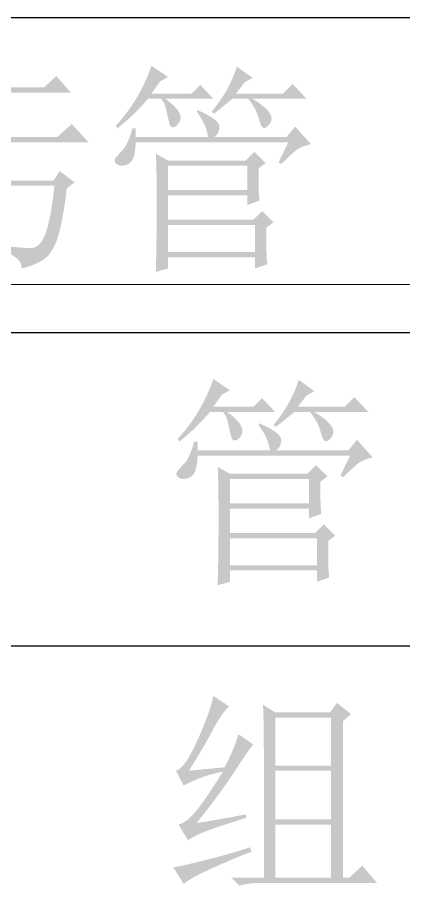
# Model space of a CAD drawing. Header units: millimetres. Extents: x 0 to 841, y 0 to 1189.
# Drawn here: x 704.44 to 713.67, y 104.53 to 125.29 of the extents above; entities that cross this region are included whole.
import ezdxf

# ---------------------------------------------------------------- set-up
doc = ezdxf.new("R2010")
doc.units = ezdxf.units.MM
doc.layers.add('C00-00-00', color=7, linetype='Continuous')
doc.layers.add('CBF-BF-BF', color=7, linetype='Continuous', true_color=0xbfbfbf)

msp = doc.modelspace()

# ---------------------------------------------------------------- hatches: boundary and pattern name
at = {"layer": 'C00-00-00'}
h = msp.add_hatch(color=256, dxfattribs=at)
edge = h.paths.add_edge_path(flags=0)
edge.add_spline(control_points=[(710.684813, 121.823804), (710.684813, 121.823804), (710.913567, 122.302259), (710.913567, 122.302259), (710.913567, 122.302259), (707.272239, 122.302259), (707.272239, 122.302259), (707.257908, 122.080119), (707.230347, 121.937905), (707.189006, 121.875618), (707.147113, 121.813331), (707.088133, 121.771989), (707.012066, 121.751043), (706.935447, 121.730097), (706.869301, 121.740019), (706.814179, 121.781911), (706.758507, 121.823804), (706.748034, 121.869003), (706.78276, 121.91751), (706.817487, 121.966017), (706.865994, 122.021139), (706.928832, 122.083977), (706.991119, 122.146265), (707.042934, 122.226191), (707.084826, 122.323205), (707.126167, 122.420219), (707.160894, 122.523847), (707.189006, 122.635193), (707.189006, 122.635193), (707.272239, 122.635193), (707.272239, 122.635193), (707.272239, 122.635193), (707.272239, 122.427384), (707.272239, 122.427384), (707.272239, 122.427384), (708.999197, 122.427384), (708.999197, 122.427384), (708.984865, 122.524398), (708.957304, 122.621412), (708.915963, 122.718426), (708.874071, 122.81544), (708.811784, 122.91962), (708.72855, 123.030965), (708.72855, 123.030965), (708.749496, 123.072306), (708.749496, 123.072306), (709.096211, 122.91962), (709.269843, 122.787879), (709.269843, 122.677085), (709.269843, 122.565739), (709.227951, 122.482506), (709.144718, 122.427384), (709.144718, 122.427384), (710.872226, 122.427384), (710.872226, 122.427384), (710.872226, 122.427384), (711.080034, 122.677085), (711.080034, 122.677085), (711.080034, 122.677085), (711.454861, 122.260917), (711.454861, 122.260917), (711.301623, 122.219025), (711.190829, 122.173825), (711.121376, 122.125318), (711.051922, 122.076811), (710.927348, 121.962159), (710.7471, 121.782463), (710.7471, 121.782463), (710.684813, 121.823804), (710.684813, 121.823804)], knot_values=[0, 0, 0, 0, 1, 1, 1, 2, 2, 2, 3, 3, 3, 4, 4, 4, 5, 5, 5, 6, 6, 6, 7, 7, 7, 8, 8, 8, 9, 9, 9, 10, 10, 10, 11, 11, 11, 12, 12, 12, 13, 13, 13, 14, 14, 14, 15, 15, 15, 16, 16, 16, 17, 17, 17, 18, 18, 18, 19, 19, 19, 20, 20, 20, 21, 21, 21, 22, 22, 22, 23, 23, 23, 23], degree=3, periodic=1)
edge = h.paths.add_edge_path(flags=0)
edge.add_spline(control_points=[(710.39322, 120.263313), (710.39322, 120.110627), (710.39322, 119.954633), (710.39322, 119.79478), (710.39322, 119.635479), (710.399835, 119.500431), (710.414166, 119.389086), (710.414166, 119.389086), (710.123125, 119.284906), (710.123125, 119.284906), (710.123125, 119.284906), (710.123125, 119.555553), (710.123125, 119.555553), (710.123125, 119.555553), (708.042287, 119.555553), (708.042287, 119.555553), (708.042287, 119.555553), (708.042287, 119.284906), (708.042287, 119.284906), (708.042287, 119.284906), (707.750694, 119.201673), (707.750694, 119.201673), (707.764474, 119.673513), (707.77164, 120.214255), (707.77164, 120.825002), (707.77164, 121.435197), (707.764474, 121.837584), (707.750694, 122.032163), (707.750694, 122.032163), (708.042287, 121.865696), (708.042287, 121.865696), (708.042287, 121.865696), (709.893819, 121.865696), (709.893819, 121.865696), (709.893819, 121.865696), (710.102178, 122.073504), (710.102178, 122.073504), (710.102178, 122.073504), (710.372825, 121.802857), (710.372825, 121.802857), (710.372825, 121.802857), (710.206358, 121.678283), (710.206358, 121.678283), (710.206358, 121.678283), (710.206358, 121.262115), (710.206358, 121.262115), (710.206358, 121.136989), (710.212973, 121.019029), (710.226753, 120.908235), (710.226753, 120.908235), (709.935711, 120.804055), (709.935711, 120.804055), (709.935711, 120.804055), (709.935711, 121.033361), (709.935711, 121.033361), (709.935711, 121.033361), (708.042287, 121.033361), (708.042287, 121.033361), (708.042287, 121.033361), (708.042287, 120.450726), (708.042287, 120.450726), (708.042287, 120.450726), (710.081232, 120.450726), (710.081232, 120.450726), (710.081232, 120.450726), (710.289592, 120.658535), (710.289592, 120.658535), (710.289592, 120.658535), (710.559687, 120.387888), (710.559687, 120.387888), (710.559687, 120.387888), (710.39322, 120.263313), (710.39322, 120.263313)], knot_values=[0, 0, 0, 0, 1, 1, 1, 2, 2, 2, 3, 3, 3, 4, 4, 4, 5, 5, 5, 6, 6, 6, 7, 7, 7, 8, 8, 8, 9, 9, 9, 10, 10, 10, 11, 11, 11, 12, 12, 12, 13, 13, 13, 14, 14, 14, 15, 15, 15, 16, 16, 16, 17, 17, 17, 18, 18, 18, 19, 19, 19, 20, 20, 20, 21, 21, 21, 22, 22, 22, 23, 23, 23, 24, 24, 24, 24], degree=3, periodic=1)
edge = h.paths.add_edge_path(flags=0)
edge.add_spline(control_points=[(708.042287, 121.74057), (708.042287, 121.74057), (708.042287, 121.157936), (708.042287, 121.157936), (708.042287, 121.157936), (709.935711, 121.157936), (709.935711, 121.157936), (709.935711, 121.157936), (709.935711, 121.74057), (709.935711, 121.74057), (709.935711, 121.74057), (708.042287, 121.74057), (708.042287, 121.74057)], knot_values=[0, 0, 0, 0, 1, 1, 1, 2, 2, 2, 3, 3, 3, 4, 4, 4, 4], degree=3, periodic=1)
edge = h.paths.add_edge_path(flags=0)
edge.add_spline(control_points=[(708.042287, 120.325601), (708.042287, 120.325601), (708.042287, 119.680679), (708.042287, 119.680679), (708.042287, 119.680679), (710.123125, 119.680679), (710.123125, 119.680679), (710.123125, 119.680679), (710.123125, 120.325601), (710.123125, 120.325601), (710.123125, 120.325601), (708.042287, 120.325601), (708.042287, 120.325601)], knot_values=[0, 0, 0, 0, 1, 1, 1, 2, 2, 2, 3, 3, 3, 4, 4, 4, 4], degree=3, periodic=1)
edge = h.paths.add_edge_path(flags=0)
edge.add_spline(control_points=[(707.646514, 124.133396), (707.646514, 124.133396), (708.042287, 123.8633), (708.042287, 123.8633), (708.042287, 123.8633), (707.854874, 123.759121), (707.854874, 123.759121), (707.854874, 123.759121), (707.646514, 123.467528), (707.646514, 123.467528), (707.646514, 123.467528), (708.603975, 123.467528), (708.603975, 123.467528), (708.603975, 123.467528), (708.811784, 123.675887), (708.811784, 123.675887), (708.811784, 123.675887), (709.124323, 123.342953), (709.124323, 123.342953), (709.124323, 123.342953), (707.979448, 123.342953), (707.979448, 123.342953), (708.132135, 123.231607), (708.236315, 123.131286), (708.291988, 123.040887), (708.347109, 122.950488), (708.357582, 122.871113), (708.322856, 122.80166), (708.288129, 122.732206), (708.242929, 122.687558), (708.187808, 122.666612), (708.132135, 122.645666), (708.094101, 122.676534), (708.073155, 122.759767), (708.052209, 122.843001), (708.027955, 122.94718), (708.000395, 123.072306), (707.972834, 123.196881), (707.930942, 123.28728), (707.87582, 123.342953), (707.87582, 123.342953), (707.563281, 123.342953), (707.563281, 123.342953), (707.383034, 123.120813), (707.140499, 122.884893), (706.835126, 122.635193), (706.835126, 122.635193), (706.793784, 122.698031), (706.793784, 122.698031), (706.987812, 122.905839), (707.157586, 123.134594), (707.303107, 123.384294), (707.448628, 123.633995), (707.563281, 123.883695), (707.646514, 124.133396), (707.646514, 124.133396), (707.646514, 124.133396), (707.646514, 124.133396)], knot_values=[0, 0, 0, 0, 1, 1, 1, 2, 2, 2, 3, 3, 3, 4, 4, 4, 5, 5, 5, 6, 6, 6, 7, 7, 7, 8, 8, 8, 9, 9, 9, 10, 10, 10, 11, 11, 11, 12, 12, 12, 13, 13, 13, 14, 14, 14, 15, 15, 15, 16, 16, 16, 17, 17, 17, 18, 18, 18, 19, 19, 19, 19], degree=3, periodic=1)
edge = h.paths.add_edge_path(flags=0)
edge.add_spline(control_points=[(709.686011, 124.113001), (709.686011, 124.113001), (710.060286, 123.842354), (710.060286, 123.842354), (710.060286, 123.842354), (709.873424, 123.738174), (709.873424, 123.738174), (709.873424, 123.738174), (709.665065, 123.467528), (709.665065, 123.467528), (709.665065, 123.467528), (710.788993, 123.467528), (710.788993, 123.467528), (710.788993, 123.467528), (711.017747, 123.696833), (711.017747, 123.696833), (711.017747, 123.696833), (711.350681, 123.342953), (711.350681, 123.342953), (711.350681, 123.342953), (710.060286, 123.342953), (710.060286, 123.342953), (710.240534, 123.231607), (710.365659, 123.134594), (710.435113, 123.05136), (710.504566, 122.968127), (710.528819, 122.892059), (710.507873, 122.822606), (710.486927, 122.753153), (710.445034, 122.69748), (710.382747, 122.656139), (710.32046, 122.614246), (710.268645, 122.666612), (710.226753, 122.812133), (710.184861, 122.957654), (710.14352, 123.06514), (710.102178, 123.134594), (710.060286, 123.204047), (710.011779, 123.2735), (709.956658, 123.342953), (709.956658, 123.342953), (709.581831, 123.342953), (709.581831, 123.342953), (709.429145, 123.217827), (709.283624, 123.099867), (709.144718, 122.989073), (709.144718, 122.989073), (709.08243, 123.030965), (709.08243, 123.030965), (709.262678, 123.252554), (709.397725, 123.453747), (709.488125, 123.633995), (709.578524, 123.814242), (709.644119, 123.974094), (709.686011, 124.113001), (709.686011, 124.113001), (709.686011, 124.113001), (709.686011, 124.113001)], knot_values=[0, 0, 0, 0, 1, 1, 1, 2, 2, 2, 3, 3, 3, 4, 4, 4, 5, 5, 5, 6, 6, 6, 7, 7, 7, 8, 8, 8, 9, 9, 9, 10, 10, 10, 11, 11, 11, 12, 12, 12, 13, 13, 13, 14, 14, 14, 15, 15, 15, 16, 16, 16, 17, 17, 17, 18, 18, 18, 19, 19, 19, 19], degree=3, periodic=1)
h = msp.add_hatch(color=256, dxfattribs=at)
edge = h.paths.add_edge_path(flags=0)
edge.add_spline(control_points=[(703.165796, 123.6136), (703.165796, 123.6136), (705.080166, 123.6136), (705.080166, 123.6136), (705.080166, 123.6136), (705.371759, 123.883695), (705.371759, 123.883695), (705.371759, 123.883695), (705.725088, 123.488474), (705.725088, 123.488474), (705.725088, 123.488474), (703.85261, 123.488474), (703.85261, 123.488474), (703.671811, 123.488474), (703.505344, 123.467528), (703.353209, 123.426186), (703.353209, 123.426186), (703.165796, 123.6136), (703.165796, 123.6136)], knot_values=[0, 0, 0, 0, 1, 1, 1, 2, 2, 2, 3, 3, 3, 4, 4, 4, 5, 5, 5, 6, 6, 6, 6], degree=3, periodic=1)
edge = h.paths.add_edge_path(flags=0)
edge.add_spline(control_points=[(704.143652, 122.302259), (704.143652, 122.302259), (703.935843, 121.38669), (703.935843, 121.38669), (703.935843, 121.38669), (705.308921, 121.38669), (705.308921, 121.38669), (705.308921, 121.38669), (705.454993, 121.615996), (705.454993, 121.615996), (705.454993, 121.615996), (705.808322, 121.345349), (705.808322, 121.345349), (705.808322, 121.345349), (705.62146, 121.199828), (705.62146, 121.199828), (705.565787, 120.700427), (705.496334, 120.315127), (705.4131, 120.044481), (705.329867, 119.773834), (705.211907, 119.590279), (705.05922, 119.493265), (704.906534, 119.396252), (704.733452, 119.326798), (704.539424, 119.284906), (704.566985, 119.479485), (704.344845, 119.645952), (703.873556, 119.784858), (703.873556, 119.784858), (703.873556, 119.868092), (703.873556, 119.868092), (704.331065, 119.798639), (704.63258, 119.767219), (704.7781, 119.774385), (704.923621, 119.781), (705.038274, 119.902267), (705.121507, 120.138187), (705.204741, 120.374107), (705.274194, 120.748383), (705.329867, 121.262115), (705.329867, 121.262115), (703.914897, 121.262115), (703.914897, 121.262115), (703.914897, 121.262115), (703.74843, 121.116594), (703.74843, 121.116594), (703.74843, 121.116594), (703.477784, 121.38669), (703.477784, 121.38669), (703.588578, 121.428582), (703.664645, 121.557015), (703.706538, 121.771989), (703.74843, 121.986963), (703.783157, 122.163352), (703.810718, 122.302259), (703.810718, 122.302259), (703.540622, 122.302259), (703.540622, 122.302259), (703.359823, 122.302259), (703.193356, 122.281312), (703.041221, 122.239971), (703.041221, 122.239971), (702.853808, 122.427384), (702.853808, 122.427384), (702.853808, 122.427384), (705.392154, 122.427384), (705.392154, 122.427384), (705.392154, 122.427384), (705.746034, 122.739372), (705.746034, 122.739372), (705.746034, 122.739372), (706.141256, 122.302259), (706.141256, 122.302259), (706.141256, 122.302259), (704.143652, 122.302259), (704.143652, 122.302259)], knot_values=[0, 0, 0, 0, 1, 1, 1, 2, 2, 2, 3, 3, 3, 4, 4, 4, 5, 5, 5, 6, 6, 6, 7, 7, 7, 8, 8, 8, 9, 9, 9, 10, 10, 10, 11, 11, 11, 12, 12, 12, 13, 13, 13, 14, 14, 14, 15, 15, 15, 16, 16, 16, 17, 17, 17, 18, 18, 18, 19, 19, 19, 20, 20, 20, 21, 21, 21, 22, 22, 22, 23, 23, 23, 24, 24, 24, 25, 25, 25, 25], degree=3, periodic=1)
edge = h.paths.add_edge_path(flags=0)
edge.add_spline(control_points=[(702.957988, 123.197432), (702.527488, 121.699229), (702.294876, 120.863035), (702.2607, 120.689954), (702.225974, 120.516321), (702.205027, 120.304654), (702.198413, 120.054954), (702.191247, 119.805253), (702.191247, 119.625557), (702.198413, 119.514212), (702.205027, 119.403417), (702.118487, 119.389637), (701.938239, 119.472871), (701.757441, 119.556104), (701.716099, 119.733044), (701.813113, 120.00314), (701.910127, 120.273235), (701.917293, 120.446868), (701.83406, 120.522936), (701.750826, 120.599003), (701.605305, 120.665149), (701.396946, 120.720822), (701.396946, 120.720822), (701.396946, 120.804055), (701.396946, 120.804055), (701.646646, 120.776495), (701.799333, 120.769329), (701.855006, 120.783109), (701.910127, 120.79689), (701.97958, 120.863035), (702.062814, 120.980996), (702.146047, 121.098956), (702.416694, 121.844199), (702.874754, 123.217827), (702.874754, 123.217827), (702.957988, 123.197432), (702.957988, 123.197432)], knot_values=[0, 0, 0, 0, 1, 1, 1, 2, 2, 2, 3, 3, 3, 4, 4, 4, 5, 5, 5, 6, 6, 6, 7, 7, 7, 8, 8, 8, 9, 9, 9, 10, 10, 10, 11, 11, 11, 12, 12, 12, 12], degree=3, periodic=1)
edge = h.paths.add_edge_path(flags=0)
edge.add_spline(control_points=[(701.376551, 122.718426), (701.792167, 122.524398), (702.020922, 122.371712), (702.062814, 122.260917), (702.104706, 122.149572), (702.08376, 122.031612), (702.000527, 121.907037), (701.917293, 121.781911), (701.841225, 121.813331), (701.771772, 122.000744), (701.702319, 122.188157), (701.556247, 122.406438), (701.334659, 122.656139), (701.334659, 122.656139), (701.376551, 122.718426), (701.376551, 122.718426)], knot_values=[0, 0, 0, 0, 1, 1, 1, 2, 2, 2, 3, 3, 3, 4, 4, 4, 5, 5, 5, 5], degree=3, periodic=1)
edge = h.paths.add_edge_path(flags=0)
edge.add_spline(control_points=[(701.855006, 123.966929), (702.243061, 123.772901), (702.461894, 123.623522), (702.510401, 123.519893), (702.558908, 123.415713), (702.537961, 123.294446), (702.447562, 123.15554), (702.357163, 123.016634), (702.281095, 123.044746), (702.218808, 123.238773), (702.15652, 123.432801), (702.021473, 123.662107), (701.813113, 123.925588), (701.813113, 123.925588), (701.855006, 123.966929), (701.855006, 123.966929)], knot_values=[0, 0, 0, 0, 1, 1, 1, 2, 2, 2, 3, 3, 3, 4, 4, 4, 5, 5, 5, 5], degree=3, periodic=1)
h = msp.add_hatch(color=256, dxfattribs=at)
edge = h.paths.add_edge_path(flags=0)
edge.add_spline(control_points=[(712.162331, 114.334868), (712.162331, 114.334868), (712.391085, 114.813323), (712.391085, 114.813323), (712.391085, 114.813323), (708.749757, 114.813323), (708.749757, 114.813323), (708.735426, 114.591183), (708.707865, 114.448969), (708.666524, 114.386682), (708.624631, 114.324395), (708.565651, 114.283053), (708.489584, 114.262107), (708.412965, 114.241161), (708.346819, 114.251083), (708.291697, 114.292975), (708.236025, 114.334868), (708.225552, 114.380067), (708.260278, 114.428574), (708.295005, 114.477081), (708.343512, 114.532203), (708.40635, 114.595041), (708.468637, 114.657329), (708.520452, 114.737255), (708.562344, 114.834269), (708.603685, 114.931283), (708.638412, 115.034911), (708.666524, 115.146257), (708.666524, 115.146257), (708.749757, 115.146257), (708.749757, 115.146257), (708.749757, 115.146257), (708.749757, 114.938448), (708.749757, 114.938448), (708.749757, 114.938448), (710.476715, 114.938448), (710.476715, 114.938448), (710.462383, 115.035462), (710.434822, 115.132476), (710.393481, 115.22949), (710.351589, 115.326504), (710.289302, 115.430684), (710.206068, 115.542029), (710.206068, 115.542029), (710.227014, 115.58337), (710.227014, 115.58337), (710.573729, 115.430684), (710.747361, 115.298943), (710.747361, 115.188149), (710.747361, 115.076803), (710.705469, 114.99357), (710.622236, 114.938448), (710.622236, 114.938448), (712.349744, 114.938448), (712.349744, 114.938448), (712.349744, 114.938448), (712.557552, 115.188149), (712.557552, 115.188149), (712.557552, 115.188149), (712.932379, 114.771981), (712.932379, 114.771981), (712.779141, 114.730089), (712.668347, 114.684889), (712.598894, 114.636382), (712.52944, 114.587875), (712.404866, 114.473223), (712.224618, 114.293527), (712.224618, 114.293527), (712.162331, 114.334868), (712.162331, 114.334868)], knot_values=[0, 0, 0, 0, 1, 1, 1, 2, 2, 2, 3, 3, 3, 4, 4, 4, 5, 5, 5, 6, 6, 6, 7, 7, 7, 8, 8, 8, 9, 9, 9, 10, 10, 10, 11, 11, 11, 12, 12, 12, 13, 13, 13, 14, 14, 14, 15, 15, 15, 16, 16, 16, 17, 17, 17, 18, 18, 18, 19, 19, 19, 20, 20, 20, 21, 21, 21, 22, 22, 22, 23, 23, 23, 23], degree=3, periodic=1)
edge = h.paths.add_edge_path(flags=0)
edge.add_spline(control_points=[(711.870738, 112.774377), (711.870738, 112.621691), (711.870738, 112.465697), (711.870738, 112.305844), (711.870738, 112.146543), (711.877353, 112.011495), (711.891684, 111.90015), (711.891684, 111.90015), (711.600643, 111.79597), (711.600643, 111.79597), (711.600643, 111.79597), (711.600643, 112.066617), (711.600643, 112.066617), (711.600643, 112.066617), (709.519805, 112.066617), (709.519805, 112.066617), (709.519805, 112.066617), (709.519805, 111.79597), (709.519805, 111.79597), (709.519805, 111.79597), (709.228212, 111.712737), (709.228212, 111.712737), (709.241992, 112.184577), (709.249158, 112.725319), (709.249158, 113.336066), (709.249158, 113.946261), (709.241992, 114.348648), (709.228212, 114.543227), (709.228212, 114.543227), (709.519805, 114.37676), (709.519805, 114.37676), (709.519805, 114.37676), (711.371337, 114.37676), (711.371337, 114.37676), (711.371337, 114.37676), (711.579696, 114.584568), (711.579696, 114.584568), (711.579696, 114.584568), (711.850343, 114.313921), (711.850343, 114.313921), (711.850343, 114.313921), (711.683876, 114.189347), (711.683876, 114.189347), (711.683876, 114.189347), (711.683876, 113.773179), (711.683876, 113.773179), (711.683876, 113.648053), (711.690491, 113.530093), (711.704271, 113.419299), (711.704271, 113.419299), (711.413229, 113.315119), (711.413229, 113.315119), (711.413229, 113.315119), (711.413229, 113.544425), (711.413229, 113.544425), (711.413229, 113.544425), (709.519805, 113.544425), (709.519805, 113.544425), (709.519805, 113.544425), (709.519805, 112.96179), (709.519805, 112.96179), (709.519805, 112.96179), (711.55875, 112.96179), (711.55875, 112.96179), (711.55875, 112.96179), (711.76711, 113.169599), (711.76711, 113.169599), (711.76711, 113.169599), (712.037205, 112.898952), (712.037205, 112.898952), (712.037205, 112.898952), (711.870738, 112.774377), (711.870738, 112.774377)], knot_values=[0, 0, 0, 0, 1, 1, 1, 2, 2, 2, 3, 3, 3, 4, 4, 4, 5, 5, 5, 6, 6, 6, 7, 7, 7, 8, 8, 8, 9, 9, 9, 10, 10, 10, 11, 11, 11, 12, 12, 12, 13, 13, 13, 14, 14, 14, 15, 15, 15, 16, 16, 16, 17, 17, 17, 18, 18, 18, 19, 19, 19, 20, 20, 20, 21, 21, 21, 22, 22, 22, 23, 23, 23, 24, 24, 24, 24], degree=3, periodic=1)
edge = h.paths.add_edge_path(flags=0)
edge.add_spline(control_points=[(709.519805, 114.251634), (709.519805, 114.251634), (709.519805, 113.669), (709.519805, 113.669), (709.519805, 113.669), (711.413229, 113.669), (711.413229, 113.669), (711.413229, 113.669), (711.413229, 114.251634), (711.413229, 114.251634), (711.413229, 114.251634), (709.519805, 114.251634), (709.519805, 114.251634)], knot_values=[0, 0, 0, 0, 1, 1, 1, 2, 2, 2, 3, 3, 3, 4, 4, 4, 4], degree=3, periodic=1)
edge = h.paths.add_edge_path(flags=0)
edge.add_spline(control_points=[(709.519805, 112.836665), (709.519805, 112.836665), (709.519805, 112.191743), (709.519805, 112.191743), (709.519805, 112.191743), (711.600643, 112.191743), (711.600643, 112.191743), (711.600643, 112.191743), (711.600643, 112.836665), (711.600643, 112.836665), (711.600643, 112.836665), (709.519805, 112.836665), (709.519805, 112.836665)], knot_values=[0, 0, 0, 0, 1, 1, 1, 2, 2, 2, 3, 3, 3, 4, 4, 4, 4], degree=3, periodic=1)
edge = h.paths.add_edge_path(flags=0)
edge.add_spline(control_points=[(709.124032, 116.64446), (709.124032, 116.64446), (709.519805, 116.374364), (709.519805, 116.374364), (709.519805, 116.374364), (709.332392, 116.270185), (709.332392, 116.270185), (709.332392, 116.270185), (709.124032, 115.978592), (709.124032, 115.978592), (709.124032, 115.978592), (710.081493, 115.978592), (710.081493, 115.978592), (710.081493, 115.978592), (710.289302, 116.186951), (710.289302, 116.186951), (710.289302, 116.186951), (710.601841, 115.854017), (710.601841, 115.854017), (710.601841, 115.854017), (709.456966, 115.854017), (709.456966, 115.854017), (709.609653, 115.742671), (709.713833, 115.64235), (709.769506, 115.551951), (709.824627, 115.461552), (709.8351, 115.382177), (709.800374, 115.312724), (709.765647, 115.24327), (709.720447, 115.198622), (709.665326, 115.177676), (709.609653, 115.15673), (709.571619, 115.187598), (709.550673, 115.270831), (709.529727, 115.354065), (709.505473, 115.458244), (709.477913, 115.58337), (709.450352, 115.707945), (709.40846, 115.798344), (709.353338, 115.854017), (709.353338, 115.854017), (709.040799, 115.854017), (709.040799, 115.854017), (708.860552, 115.631877), (708.618017, 115.395957), (708.312644, 115.146257), (708.312644, 115.146257), (708.271302, 115.209095), (708.271302, 115.209095), (708.46533, 115.416903), (708.635104, 115.645658), (708.780625, 115.895358), (708.926146, 116.145059), (709.040799, 116.394759), (709.124032, 116.64446), (709.124032, 116.64446), (709.124032, 116.64446), (709.124032, 116.64446)], knot_values=[0, 0, 0, 0, 1, 1, 1, 2, 2, 2, 3, 3, 3, 4, 4, 4, 5, 5, 5, 6, 6, 6, 7, 7, 7, 8, 8, 8, 9, 9, 9, 10, 10, 10, 11, 11, 11, 12, 12, 12, 13, 13, 13, 14, 14, 14, 15, 15, 15, 16, 16, 16, 17, 17, 17, 18, 18, 18, 19, 19, 19, 19], degree=3, periodic=1)
edge = h.paths.add_edge_path(flags=0)
edge.add_spline(control_points=[(711.163529, 116.624065), (711.163529, 116.624065), (711.537804, 116.353418), (711.537804, 116.353418), (711.537804, 116.353418), (711.350942, 116.249238), (711.350942, 116.249238), (711.350942, 116.249238), (711.142583, 115.978592), (711.142583, 115.978592), (711.142583, 115.978592), (712.266511, 115.978592), (712.266511, 115.978592), (712.266511, 115.978592), (712.495265, 116.207897), (712.495265, 116.207897), (712.495265, 116.207897), (712.828199, 115.854017), (712.828199, 115.854017), (712.828199, 115.854017), (711.537804, 115.854017), (711.537804, 115.854017), (711.718052, 115.742671), (711.843177, 115.645658), (711.912631, 115.562424), (711.982084, 115.479191), (712.006337, 115.403123), (711.985391, 115.33367), (711.964445, 115.264217), (711.922552, 115.208544), (711.860265, 115.167203), (711.797978, 115.12531), (711.746163, 115.177676), (711.704271, 115.323197), (711.662379, 115.468717), (711.621038, 115.576204), (711.579696, 115.645658), (711.537804, 115.715111), (711.489297, 115.784564), (711.434176, 115.854017), (711.434176, 115.854017), (711.059349, 115.854017), (711.059349, 115.854017), (710.906663, 115.728891), (710.761142, 115.610931), (710.622236, 115.500137), (710.622236, 115.500137), (710.559948, 115.542029), (710.559948, 115.542029), (710.740196, 115.763618), (710.875243, 115.964811), (710.965643, 116.145059), (711.056042, 116.325306), (711.121637, 116.485158), (711.163529, 116.624065), (711.163529, 116.624065), (711.163529, 116.624065), (711.163529, 116.624065)], knot_values=[0, 0, 0, 0, 1, 1, 1, 2, 2, 2, 3, 3, 3, 4, 4, 4, 5, 5, 5, 6, 6, 6, 7, 7, 7, 8, 8, 8, 9, 9, 9, 10, 10, 10, 11, 11, 11, 12, 12, 12, 13, 13, 13, 14, 14, 14, 15, 15, 15, 16, 16, 16, 17, 17, 17, 18, 18, 18, 19, 19, 19, 19], degree=3, periodic=1)
h = msp.add_hatch(color=256, dxfattribs=at)
edge = h.paths.add_edge_path(flags=0)
edge.add_spline(control_points=[(708.728811, 106.029209), (709.255773, 106.111891), (709.64438, 106.181344), (709.89408, 106.237017), (709.89408, 106.237017), (709.915026, 106.153783), (709.915026, 106.153783), (709.734228, 106.098111), (709.487835, 106.018184), (709.175847, 105.914556), (708.863859, 105.810376), (708.645578, 105.710055), (708.521003, 105.613041), (708.521003, 105.613041), (708.291697, 105.987316), (708.291697, 105.987316), (708.430604, 106.029209), (708.572817, 106.140003), (708.718338, 106.32025), (708.863859, 106.500498), (709.075525, 106.812486), (709.353338, 107.256765), (709.144979, 107.214873), (708.960873, 107.163059), (708.801571, 107.100771), (708.641719, 107.037933), (708.513837, 106.978953), (708.416823, 106.923831), (708.416823, 106.923831), (708.22941, 107.277711), (708.22941, 107.277711), (708.368316, 107.305272), (708.541398, 107.551114), (708.749757, 108.01634), (708.957565, 108.481014), (709.08214, 108.831036), (709.124032, 109.066956), (709.124032, 109.066956), (709.498859, 108.817256), (709.498859, 108.817256), (709.373733, 108.692681), (709.2453, 108.505268), (709.113559, 108.255567), (708.981819, 108.005867), (708.791098, 107.680099), (708.541398, 107.277711), (708.541398, 107.277711), (709.394679, 107.360945), (709.394679, 107.360945), (709.533585, 107.624426), (709.64438, 107.887907), (709.727613, 108.151388), (709.727613, 108.151388), (710.081493, 107.901687), (710.081493, 107.901687), (710.01204, 107.832234), (709.873134, 107.634899), (709.665326, 107.308579), (709.456966, 106.98226), (709.144979, 106.556171), (708.728811, 106.029209), (708.728811, 106.029209), (708.728811, 106.029209), (708.728811, 106.029209)], knot_values=[0, 0, 0, 0, 1, 1, 1, 2, 2, 2, 3, 3, 3, 4, 4, 4, 5, 5, 5, 6, 6, 6, 7, 7, 7, 8, 8, 8, 9, 9, 9, 10, 10, 10, 11, 11, 11, 12, 12, 12, 13, 13, 13, 14, 14, 14, 15, 15, 15, 16, 16, 16, 17, 17, 17, 18, 18, 18, 19, 19, 19, 20, 20, 20, 21, 21, 21, 21], degree=3, periodic=1)
edge = h.paths.add_edge_path(flags=0)
edge.add_spline(control_points=[(708.167123, 104.968119), (708.33359, 104.99568), (708.607544, 105.057967), (708.988985, 105.154981), (709.370426, 105.251995), (709.706667, 105.34956), (709.99826, 105.446574), (709.99826, 105.446574), (710.039601, 105.342395), (710.039601, 105.342395), (709.845573, 105.272941), (709.55398, 105.151123), (709.165925, 104.978041), (708.777318, 104.804408), (708.527617, 104.669361), (708.416823, 104.572347), (708.416823, 104.572347), (708.167123, 104.968119), (708.167123, 104.968119)], knot_values=[0, 0, 0, 0, 1, 1, 1, 2, 2, 2, 3, 3, 3, 4, 4, 4, 5, 5, 5, 6, 6, 6, 6], degree=3, periodic=1)
edge = h.paths.add_edge_path(flags=0)
edge.add_spline(control_points=[(710.601841, 108.54716), (710.601841, 108.54716), (710.601841, 107.402286), (710.601841, 107.402286), (710.601841, 107.402286), (711.933577, 107.402286), (711.933577, 107.402286), (711.933577, 107.402286), (711.933577, 108.54716), (711.933577, 108.54716), (711.933577, 108.54716), (710.601841, 108.54716), (710.601841, 108.54716)], knot_values=[0, 0, 0, 0, 1, 1, 1, 2, 2, 2, 3, 3, 3, 4, 4, 4, 4], degree=3, periodic=1)
edge = h.paths.add_edge_path(flags=0)
edge.add_spline(control_points=[(710.601841, 107.277711), (710.601841, 107.277711), (710.601841, 106.112442), (710.601841, 106.112442), (710.601841, 106.112442), (711.933577, 106.112442), (711.933577, 106.112442), (711.933577, 106.112442), (711.933577, 107.277711), (711.933577, 107.277711), (711.933577, 107.277711), (710.601841, 107.277711), (710.601841, 107.277711)], knot_values=[0, 0, 0, 0, 1, 1, 1, 2, 2, 2, 3, 3, 3, 4, 4, 4, 4], degree=3, periodic=1)
edge = h.paths.add_edge_path(flags=0)
edge.add_spline(control_points=[(710.601841, 105.987316), (710.601841, 105.987316), (710.601841, 104.717868), (710.601841, 104.717868), (710.601841, 104.717868), (711.933577, 104.717868), (711.933577, 104.717868), (711.933577, 104.717868), (711.933577, 105.987316), (711.933577, 105.987316), (711.933577, 105.987316), (710.601841, 105.987316), (710.601841, 105.987316)], knot_values=[0, 0, 0, 0, 1, 1, 1, 2, 2, 2, 3, 3, 3, 4, 4, 4, 4], degree=3, periodic=1)
edge = h.paths.add_edge_path(flags=0)
edge.add_spline(control_points=[(710.331194, 107.651987), (710.331194, 108.220841), (710.324028, 108.623228), (710.310248, 108.859148), (710.310248, 108.859148), (710.601841, 108.671735), (710.601841, 108.671735), (710.601841, 108.671735), (711.912631, 108.671735), (711.912631, 108.671735), (711.912631, 108.671735), (712.079098, 108.900489), (712.079098, 108.900489), (712.079098, 108.900489), (712.412032, 108.630394), (712.412032, 108.630394), (712.412032, 108.630394), (712.224618, 108.463927), (712.224618, 108.463927), (712.224618, 108.463927), (712.224618, 104.717868), (712.224618, 104.717868), (712.224618, 104.717868), (712.370139, 104.717868), (712.370139, 104.717868), (712.370139, 104.717868), (712.682678, 105.009461), (712.682678, 105.009461), (712.682678, 105.009461), (713.036007, 104.593293), (713.036007, 104.593293), (713.036007, 104.593293), (710.24796, 104.593293), (710.24796, 104.593293), (710.067162, 104.593293), (709.900695, 104.572898), (709.748559, 104.531006), (709.748559, 104.531006), (709.561146, 104.717868), (709.561146, 104.717868), (709.561146, 104.717868), (710.331194, 104.717868), (710.331194, 104.717868), (710.331194, 104.717868), (710.331194, 107.651987), (710.331194, 107.651987)], knot_values=[0, 0, 0, 0, 1, 1, 1, 2, 2, 2, 3, 3, 3, 4, 4, 4, 5, 5, 5, 6, 6, 6, 7, 7, 7, 8, 8, 8, 9, 9, 9, 10, 10, 10, 11, 11, 11, 12, 12, 12, 13, 13, 13, 14, 14, 14, 15, 15, 15, 15], degree=3, periodic=1)

# ---------------------------------------------------------------- linework, layer by layer
at = {"layer": 'C00-00-00', "lineweight": 25}
for points in [[(673.904333, 125.289028), (673.904333, 125.289028), (795.909, 125.289028), (795.909, 125.289028)], [(673.904333, 117.753694), (673.904333, 117.753694), (795.909, 117.753694), (795.909, 117.753694)], [(673.904333, 110.260694), (673.904333, 110.260694), (795.909, 110.260694), (795.909, 110.260694)]]:
    msp.add_open_spline(points, degree=3, dxfattribs=at)
at = {"layer": 'CBF-BF-BF', "lineweight": 9}
msp.add_lwpolyline([(841.000001, 118.900003), (0, 118.900003)], dxfattribs=at)

doc.saveas('drawing.dxf')
